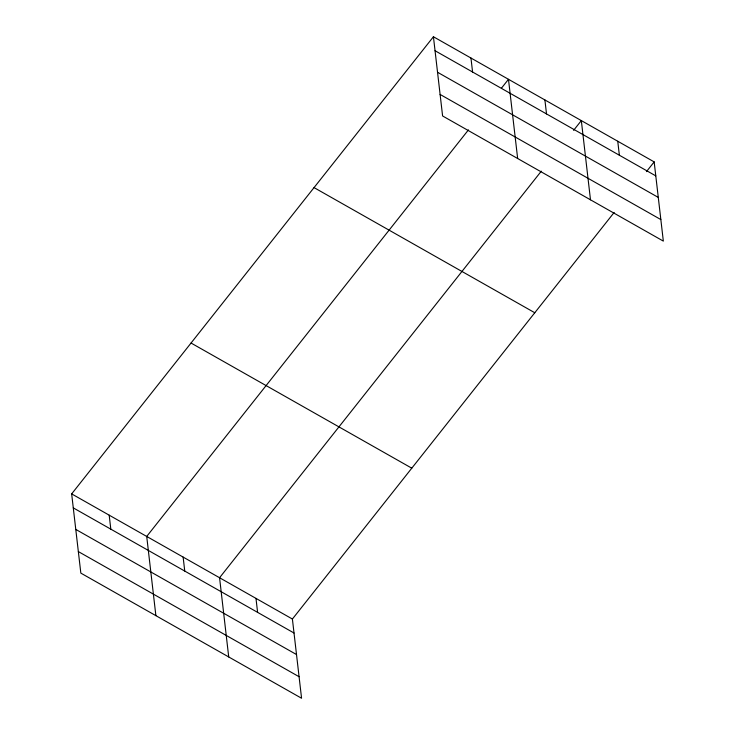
<?xml version="1.0" encoding="UTF-8"?>
<svg xmlns="http://www.w3.org/2000/svg" width="735" height="735" viewBox="0 0 735 735"><rect width="100%" height="100%" fill="white"/><g stroke="black" fill="none" stroke-linecap="round" stroke-linejoin="round"><path stroke-width="1.1" d="M614.138 212.47L292.401 619.035L301.57 698.25L80.832 573.107L71.662 493.892L433.429 36.75L654.168 161.893L663.337 241.108L442.599 115.965L433.429 36.75M468.452 129.884L146.715 536.44L155.884 615.654M501.463 88.172L508.482 79.297L517.651 158.512M541.3 171.181L219.563 577.738L228.723 656.952M573.603 130.361L581.33 120.595L590.49 199.81M646.442 171.65L654.168 161.893M435.046 50.733L655.785 175.876M437.536 72.26L658.275 197.403M440.109 94.438L660.848 219.581M314.047 187.609L534.786 312.752M191.045 343.034L411.784 468.177M71.662 493.892L292.401 619.035M73.279 507.876L294.018 633.019M75.769 529.402L296.508 654.545M78.342 551.581L299.081 676.724M617.749 141.249L619.366 155.232M544.901 99.951L546.518 113.934M470.96 58.028L472.577 72.012M255.982 598.382L257.599 612.365M183.134 557.084L184.751 571.067M109.193 515.162L110.81 529.145"/></g></svg>
